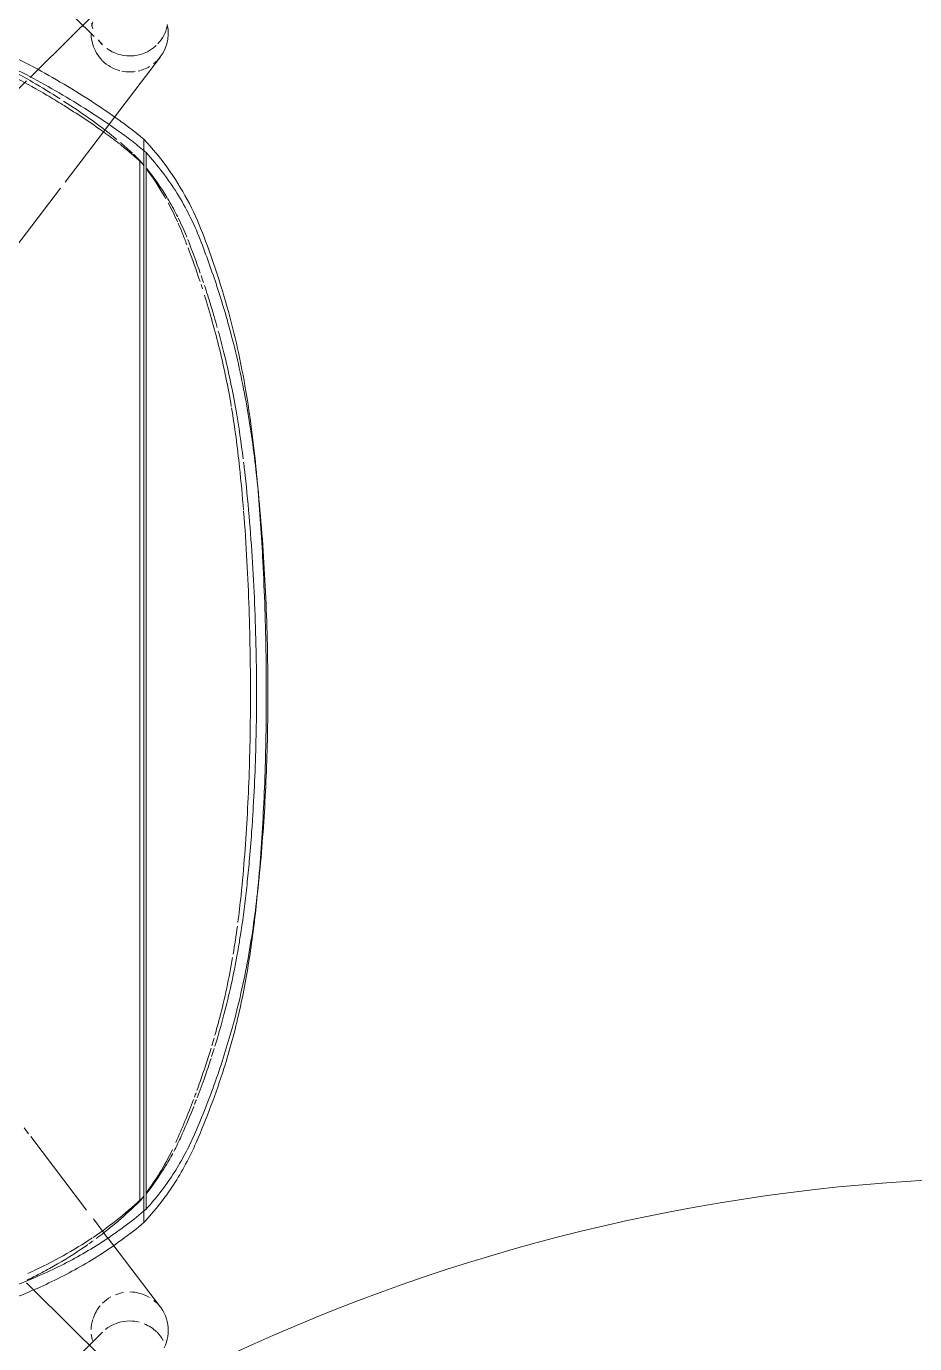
# Model space of a CAD drawing. Header units: millimetres. Extents: x 98018 to 155899, y -1987 to 21700.
# Drawn here: x 106216.1 to 106492.3, y 19486.3 to 19895.6 of the extents above; entities that cross this region are included whole.
import ezdxf

# ---------------------------------------------------------------- set-up
doc = ezdxf.new("R2010")
doc.units = ezdxf.units.MM
doc.layers.add('I-FURN-1', color=7, linetype='Continuous', lineweight=9, true_color=0xf0f0f0)

# ---------------------------------------------------------------- blocks, each defined once
blk = doc.blocks.new('Chair_IconsOfDenmark_NamNam_WoodChair - 1_187-26332120-План разверток пом_ 2_49_ Этаж 2')
at = {"layer": 'I-FURN-1'}
for p, q in [((5.84, -167.18), (24.55, -148.24)), ((3.26, -169.79), (4.57, -168.47))]:
    blk.add_line(p, q, dxfattribs=at)
for start, end in [(99.0915, 107.175), (143.8709, 180), (125.681, 135.3477), (180.6138, 223.1749), (226.6003, 256.8127)]:
    blk.add_arc((11.8, -178.23), 12, start, end, dxfattribs=at)
blk = doc.blocks.new('Chair_IconsOfDenmark_NamNam_WoodChair - 1_187-V11-План разверток пом_ 2_49_ Этаж 2')
at = {"layer": 'I-FURN-1'}
for p, q in [((378.63, -124.4), (400.15, -146.18)), ((366.85, -156.75), (345.97, -140.87)), ((24.55, -148.24), (26.59, -146.18)), ((72.97, -146.8), (74.76, -145.44)), ((401.2, -147.25), (403.53, -149.6)), ((3.26, -169.79), (24.55, -148.24)), ((49.25, -164.83), (72.11, -147.46)), ((403.53, -149.6), (421.5, -167.8)), ((386.52, -171.7), (368.7, -158.16)), ((40.78, -171.26), (46.5, -166.92)), ((38.53, -172.98), (40.68, -171.34)), ((388.88, -173.5), (386.52, -171.7)), ((19.06, -187.78), (38.53, -172.98)), ((407.67, -187.78), (388.88, -173.5)), ((49.02, -182.64), (45.37, -182.64)), ((378.43, -182.64), (49.02, -182.64)), ((377.89, -183.3), (49.5, -183.3)), ((375.46, -181.38), (52, -181.38)), ((373.99, -182.64), (53.45, -182.64)), ((382.02, -182.64), (378.43, -182.64))]:
    blk.add_line(p, q, dxfattribs=at)
for centre, start, end in [((11.8, -178.23), 95.3738, 105.0627), ((11.8, -178.23), 73.2036, 88.5999), ((11.8, -178.23), 50.1832, 71.5639), ((414.93, -178.23), 106.847, 134.3064), ((414.93, -178.23), 91.4001, 106.4409), ((414.93, -178.23), 72.7125, 79.8546), ((11.8, -178.23), 29.3668, 45), ((414.93, -178.23), 135, 165.2052), ((11.8, -178.23), 9.5114, 21.6841), ((414.93, -178.23), 168.1903, 180), ((11.8, -178.23), 329.0818, 0), ((414.93, -178.23), 180, 187.9321), ((414.93, -178.23), 192.635, 210.5819), ((11.8, -178.23), 243.2804, 315), ((11.8, -178.23), 315, 321.5101), ((414.93, -178.23), 218.3184, 225), ((414.93, -178.23), 225, 283.1873)]:
    blk.add_arc(centre, 12, start, end, dxfattribs=at)
for points, knots in [([(9.43, -83.83), (9.88, -90.96), (11.51, -105.09), (15.72, -124.26), (20.42, -138.7), (24.46, -148.56), (27.85, -155.85), (31.61, -162.95), (37.18, -172.03), (41.93, -178.49), (45.37, -182.64)], [0, 0, 0, 0, 0.2, 0.4, 0.55, 0.625, 0.7, 0.775, 0.85, 1, 1, 1, 1]), ([(14.43, -88.75), (14.88, -95.59), (16.48, -109.14), (20.59, -127.52), (25.18, -141.35), (29.13, -150.8), (32.43, -157.77), (36.1, -164.55), (41.52, -173.21), (46.16, -179.36), (49.5, -183.3)], [0, 0, 0, 0, 0.2, 0.4, 0.55, 0.625, 0.7, 0.775, 0.85, 1, 1, 1, 1]), ([(405.64, -133.81), (402.61, -140.15), (398.39, -148.1), (393.74, -155.79), (392.7, -157.47)], [0, 0, 0, 0, 0.5, 0.6407452, 0.6407452, 0.6407452, 0.6407452]), ([(406.53, -135.76), (404.4, -139.91), (400.54, -146.95), (396.36, -153.79), (394.55, -156.61)], [0.183317, 0.183317, 0.183317, 0.183317, 0.5, 0.7277046, 0.7277046, 0.7277046, 0.7277046]), ([(38.52, -165.19), (38.07, -164.55), (35.42, -160.69), (32.08, -155.19), (29.42, -150.19), (28.63, -148.63)], [0.1799439, 0.1799439, 0.1799439, 0.1799439, 0.2, 0.3, 0.3446744, 0.3446744, 0.3446744, 0.3446744]), ([(40.6, -166.58), (40.39, -166.26), (38.17, -162.93), (34.65, -157), (31.71, -151.17), (30.49, -148.56)], [0.1893814, 0.1893814, 0.1893814, 0.1893814, 0.2, 0.3, 0.379627, 0.379627, 0.379627, 0.379627]), ([(380.44, -175.22), (380.09, -175.67), (378.03, -178.21), (375.86, -180.67), (373.99, -182.64)], [0.3953288, 0.3953288, 0.3953288, 0.3953288, 0.5, 1, 1, 1, 1]), ([(66.88, -191.62), (65.38, -190.81), (61.04, -188.32), (56.94, -185.43), (54.34, -183.36)], [0.2689381, 0.2689381, 0.2689381, 0.2689381, 0.5, 0.9485536, 0.9485536, 0.9485536, 0.9485536]), ([(68.1, -191.53), (65.59, -190.31), (60.99, -187.8), (56.64, -184.88), (54.66, -183.42)], [0.1097724, 0.1097724, 0.1097724, 0.1097724, 0.5, 0.8440882, 0.8440882, 0.8440882, 0.8440882]), ([(372.57, -183.61), (370, -185.52), (367.02, -187.48), (363.93, -189.25), (363.6, -189.44)], [0.1375209, 0.1375209, 0.1375209, 0.1375209, 0.5, 0.5440407, 0.5440407, 0.5440407, 0.5440407]), ([(363.58, -190.02), (363.39, -190.13), (361.53, -191.24), (359.62, -192.28), (357.88, -193.15)], [0.4747378, 0.4747378, 0.4747378, 0.4747378, 0.5, 0.7174651, 0.7174651, 0.7174651, 0.7174651]), ([(99.54, -203.52), (96.07, -202.46), (91.67, -201.02), (87.32, -199.45), (86.38, -199.11)], [0.2338208, 0.2338208, 0.2338208, 0.2338208, 0.5, 0.5734893, 0.5734893, 0.5734893, 0.5734893]), ([(336.53, -201.49), (335.51, -201.83), (333.77, -202.4), (332.02, -202.94), (331.29, -203.17)], [0.4135869, 0.4135869, 0.4135869, 0.4135869, 0.5, 0.562063, 0.562063, 0.562063, 0.562063]), ([(131.96, -212.22), (130.9, -212.04), (123.51, -210.76), (116.2, -209.17), (109.98, -207.53)], [0.4157076, 0.4157076, 0.4157076, 0.4157076, 0.5, 1, 1, 1, 1]), ([(315.64, -207.53), (309.67, -209), (298.76, -211.27), (287.72, -212.9), (282.74, -213.51)], [0, 0, 0, 0, 0.5, 0.9077977, 0.9077977, 0.9077977, 0.9077977]), ([(266.41, -213.65), (261.23, -214.06), (246.27, -215.05), (231.25, -215.54), (221.42, -215.69)], [0.2340738, 0.2340738, 0.2340738, 0.2340738, 0.5, 1, 1, 1, 1]), ([(147.84, -217.97), (156.06, -218.76), (172.8, -219.95), (189.64, -220.48), (198.2, -220.61)], [0.0144057, 0.0144057, 0.0144057, 0.0144057, 0.5, 1, 1, 1, 1]), ([(221.42, -220.61), (231.25, -220.46), (248.85, -219.9), (266.37, -218.71), (274.12, -218.03)], [0, 0, 0, 0, 0.5, 0.8977725, 0.8977725, 0.8977725, 0.8977725])]:
    blk.add_open_spline(points, degree=3, knots=knots, dxfattribs=at)
for points in [[(384.31, -175.1), (388.39, -169.37), (396.02, -157.61), (402.61, -145.25), (405.64, -138.92)], [(387.83, -175.13), (392.09, -169.13), (400.07, -156.81), (406.95, -143.83), (410.11, -137.17)], [(28.6, -148.56), (28.22, -147.82), (27.85, -147.08), (27.48, -146.33)], [(30.38, -148.34), (30.11, -147.75), (29.83, -147.15), (29.56, -146.55)], [(392.59, -157.64), (389.96, -161.86), (387.21, -166.02), (384.31, -170.09)], [(393.9, -157.64), (391.94, -160.67), (389.92, -163.66), (387.83, -166.61)], [(39.69, -166.82), (39.37, -166.38), (39.05, -165.94), (38.74, -165.5)], [(52, -181.38), (47.79, -177.06), (43.91, -172.53), (40.37, -167.75)], [(53.45, -182.64), (48.78, -177.67), (44.55, -172.43), (40.78, -166.85)], [(387.83, -166.61), (385.96, -169.24), (384, -171.78), (381.94, -174.24)], [(384.31, -170.09), (383.12, -171.77), (381.87, -173.42), (380.59, -175.04)], [(381.03, -175.31), (379.94, -176.59), (378.82, -177.84), (377.67, -179.07)], [(377.89, -183.3), (379.02, -181.98), (381.22, -179.29), (383.3, -176.51), (384.31, -175.1)], [(382.02, -182.64), (383.03, -181.42), (385.02, -178.96), (386.91, -176.42), (387.83, -175.13)], [(377.39, -179.37), (376.76, -180.04), (376.11, -180.72), (375.46, -181.38)], [(45.37, -182.64), (49.04, -186.07), (56.86, -192.19), (65.63, -196.88), (70.24, -198.89)], [(49.5, -183.3), (52.89, -186.4), (60.06, -191.95), (68.04, -196.26), (72.24, -198.12)], [(53.48, -182.54), (52.98, -182.16), (52.49, -181.77), (52, -181.38)], [(350.92, -200.11), (355.95, -198.13), (365.48, -193.38), (373.93, -186.95), (377.89, -183.3)], [(352.74, -200.92), (356.38, -199.52), (363.4, -196.32), (373.25, -190.2), (379.19, -185.3), (382.02, -182.64)], [(372.91, -183.52), (370.02, -185.84), (367, -187.95), (363.86, -189.85)], [(375.46, -181.38), (374.88, -181.85), (374.3, -182.31), (373.71, -182.76)], [(72.24, -194.25), (70.62, -193.52), (69.03, -192.75), (67.47, -191.93)], [(362.23, -190.2), (360.32, -191.23), (358.36, -192.2), (356.37, -193.1)], [(83.63, -198.08), (79.12, -196.37), (74.65, -194.52), (70.24, -192.53)], [(72.96, -194.57), (72.72, -194.46), (72.48, -194.35), (72.24, -194.25)], [(81.48, -198.15), (78.62, -197.01), (75.78, -195.82), (72.96, -194.57)], [(348.31, -196.36), (344.82, -197.68), (341.31, -198.92), (337.77, -200.09)], [(350.92, -196.26), (347.44, -197.64), (343.93, -198.95), (340.4, -200.17)], [(352.74, -194.64), (351.58, -195.1), (350.42, -195.55), (349.25, -196)], [(357.53, -193.32), (355.61, -194.28), (353.64, -195.16), (351.63, -195.98)], [(355.94, -193.29), (354.89, -193.76), (353.82, -194.21), (352.74, -194.64)], [(70.24, -198.89), (74, -200.52), (81.6, -203.59), (89.34, -206.28), (93.26, -207.53)], [(72.24, -198.12), (77.51, -200.44), (88.19, -204.71), (99.17, -208.22), (104.73, -209.8)], [(83.52, -198.95), (83.03, -198.76), (82.55, -198.57), (82.07, -198.38)], [(90.82, -201.64), (88.57, -200.85), (86.32, -200.03), (84.09, -199.17)], [(85.71, -198.86), (85.26, -198.7), (84.81, -198.53), (84.36, -198.36)], [(321.24, -209.8), (326.29, -208.46), (336.28, -205.51), (346.07, -202), (350.92, -200.11)], [(336.84, -200.4), (336.42, -200.54), (336, -200.68), (335.58, -200.81)], [(339.66, -200.43), (338.94, -200.68), (338.22, -200.93), (337.5, -201.17)], [(96.33, -203.51), (94.49, -202.91), (92.65, -202.29), (90.82, -201.64)], [(99.49, -204.51), (98.64, -204.25), (97.8, -203.98), (96.96, -203.71)], [(102.65, -204.44), (101.87, -204.21), (101.09, -203.98), (100.31, -203.75)], [(333.56, -201.45), (328.05, -203.18), (322.48, -204.74), (316.85, -206.14)], [(326.94, -204.48), (325.79, -204.81), (324.64, -205.14), (323.49, -205.46)], [(331.29, -203.17), (329.85, -203.62), (328.4, -204.05), (326.94, -204.48)], [(333.38, -207.53), (336.65, -206.55), (343.15, -204.46), (349.56, -202.14), (352.74, -200.92)], [(93.26, -207.53), (99.08, -209.38), (110.84, -212.53), (128.85, -215.83), (140.99, -217.31), (147.1, -217.9)], [(109.98, -207.53), (106.71, -206.66), (103.46, -205.74), (100.24, -204.74)], [(108.76, -206.14), (107.04, -205.68), (105.32, -205.21), (103.62, -204.72)], [(127.79, -210.24), (121.4, -209.13), (115.06, -207.78), (108.76, -206.14)], [(280.09, -217.47), (289.16, -216.59), (307.11, -214.19), (324.68, -210.1), (333.38, -207.53)], [(316.85, -206.14), (310.94, -207.59), (304.99, -208.8), (299.01, -209.82)], [(322.39, -205.77), (320.15, -206.38), (317.9, -206.97), (315.64, -207.53)], [(104.73, -209.8), (111.79, -211.79), (126.03, -215.06), (140.52, -217.16), (147.84, -217.96)], [(137.51, -211.72), (134.57, -211.33), (131.65, -210.89), (128.74, -210.4)], [(134.3, -212.6), (133.52, -212.48), (132.74, -212.35), (131.96, -212.22)], [(147.84, -214.42), (143.3, -213.91), (138.79, -213.31), (134.3, -212.6)], [(147.1, -212.85), (144.25, -212.56), (141.41, -212.23), (138.57, -211.86)], [(198.2, -215.69), (189.64, -215.56), (172.56, -215), (155.57, -213.73), (147.1, -212.85)], [(280.09, -212.38), (275.64, -212.86), (271.18, -213.27), (266.71, -213.63)], [(279.36, -217.46), (286.45, -216.67), (300.51, -214.65), (314.37, -211.62), (321.24, -209.8)], [(298.59, -209.89), (292.46, -210.92), (286.3, -211.74), (280.09, -212.38)], [(151.3, -214.79), (150.14, -214.67), (148.99, -214.55), (147.84, -214.42)], [(158.59, -215.5), (156.16, -215.28), (153.73, -215.04), (151.3, -214.79)], [(167.73, -216.22), (164.68, -216.01), (161.64, -215.77), (158.6, -215.5)], [(173.03, -216.57), (171.26, -216.46), (169.49, -216.35), (167.73, -216.22)], [(198.34, -217.56), (189.88, -217.4), (181.44, -217.08), (173.03, -216.57)], [(221.42, -215.69), (217.55, -215.75), (209.81, -215.81), (202.07, -215.75), (198.2, -215.69)], [(279.36, -213.91), (269.73, -215.01), (250.43, -216.64), (231.02, -217.38), (221.29, -217.56)], [(281.71, -213.64), (280.93, -213.73), (280.14, -213.82), (279.36, -213.91)], [(147.84, -217.96), (156.21, -218.89), (173, -220.3), (189.88, -220.94), (198.34, -221.1)], [(198.2, -220.61), (202.07, -220.67), (209.81, -220.73), (217.55, -220.67), (221.42, -220.61)], [(221.29, -217.56), (217.46, -217.63), (209.81, -217.69), (202.16, -217.63), (198.34, -217.56)], [(221.29, -221.1), (231.02, -220.92), (250.43, -220.18), (269.73, -218.55), (279.36, -217.46)], [(274.12, -218.03), (276.11, -217.85), (278.1, -217.66), (280.09, -217.47)], [(198.34, -221.1), (202.16, -221.17), (209.81, -221.24), (217.46, -221.17), (221.29, -221.1)]]:
    blk.add_open_spline(points, degree=3, dxfattribs=at)
blk = doc.blocks.new('Chair_IconsOfDenmark_NamNam_WoodChair - 1_187-V12-План разверток пом_ 2_49_ Этаж 2')
at = {"layer": 'I-FURN-1'}
blk.add_line((403.53, -149.6), (423.47, -169.79), dxfattribs=at)
for start, end in [(44.6523, 45), (0, 39.2031), (346.0094, 0), (315.7369, 337.8899), (299.6645, 315)]:
    blk.add_arc((414.93, -178.23), 12, start, end, dxfattribs=at)
blk = doc.blocks.new('Баффл акустический подвесной - 1180мм-V41-План разверток пом_ 2_49_ Этаж 2')
at = {"layer": 'I-FURN-1'}
for start in [360, 0]:
    blk.add_arc((0, 0), 590, start, 180, dxfattribs=at)

msp = doc.modelspace()

# ---------------------------------------------------------------- block references
at = {"layer": 'I-FURN-1', "rotation": 90.00000000000017}
for name, p in [('Chair_IconsOfDenmark_NamNam_WoodChair - 1_187-26332120-План разверток пом_ 2_49_ Этаж 2', (106070, 19886.63)), ('Chair_IconsOfDenmark_NamNam_WoodChair - 1_187-V11-План разверток пом_ 2_49_ Этаж 2', (106070, 19478.52)), ('Chair_IconsOfDenmark_NamNam_WoodChair - 1_187-V12-План разверток пом_ 2_49_ Этаж 2', (106070, 19066.39))]:
    msp.add_blockref(name, p, dxfattribs=at)
at = {"layer": 'I-FURN-1'}
msp.add_blockref('Баффл акустический подвесной - 1180мм-V41-План разверток пом_ 2_49_ Этаж 2', (106529, 18948), dxfattribs=at)

doc.saveas('drawing.dxf')
